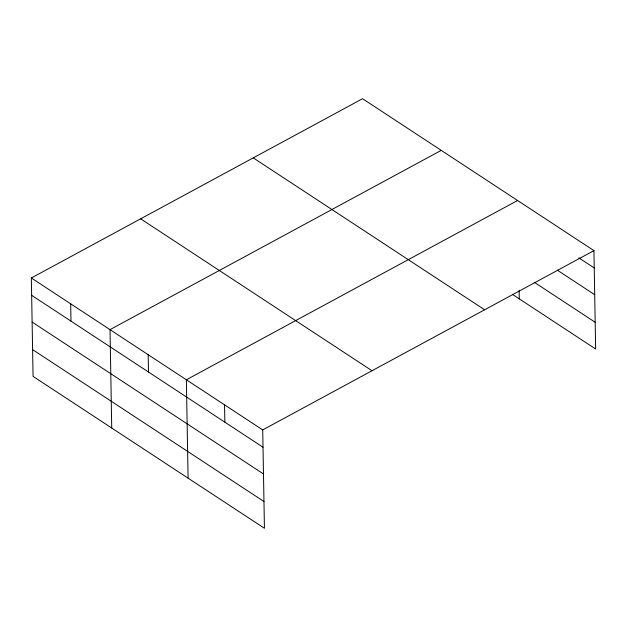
<?xml version="1.0" encoding="UTF-8"?>
<svg xmlns="http://www.w3.org/2000/svg" width="627" height="627" viewBox="0 0 627 627"><rect width="100%" height="100%" fill="white"/><g stroke="black" fill="none" stroke-linecap="round" stroke-linejoin="round"><path stroke-width="0.94" d="M31.35 277.988L262.713 429.903L264.437 528.287L33.066 376.372L31.35 277.988L362.563 98.713L593.934 250.628L595.65 349.012L512.8 294.612M441.228 150.37L110.015 329.637L111.731 428.022M517.581 200.499L186.368 379.774L188.084 478.15M262.713 429.903L593.934 250.628M578.799 257.822L594.231 267.956M557.34 270.174L594.702 294.706M534.267 282.268L595.18 322.262M253.261 157.879L484.632 309.793M140.652 218.831L372.015 370.745M31.656 295.317L263.019 447.223M32.118 322.066L263.489 473.973M32.604 349.623L263.967 501.537M519.148 290.285L519.297 298.883M224.544 404.838L224.842 422.159M148.191 354.702L148.489 372.03M70.679 303.813L70.984 321.142"/></g></svg>
